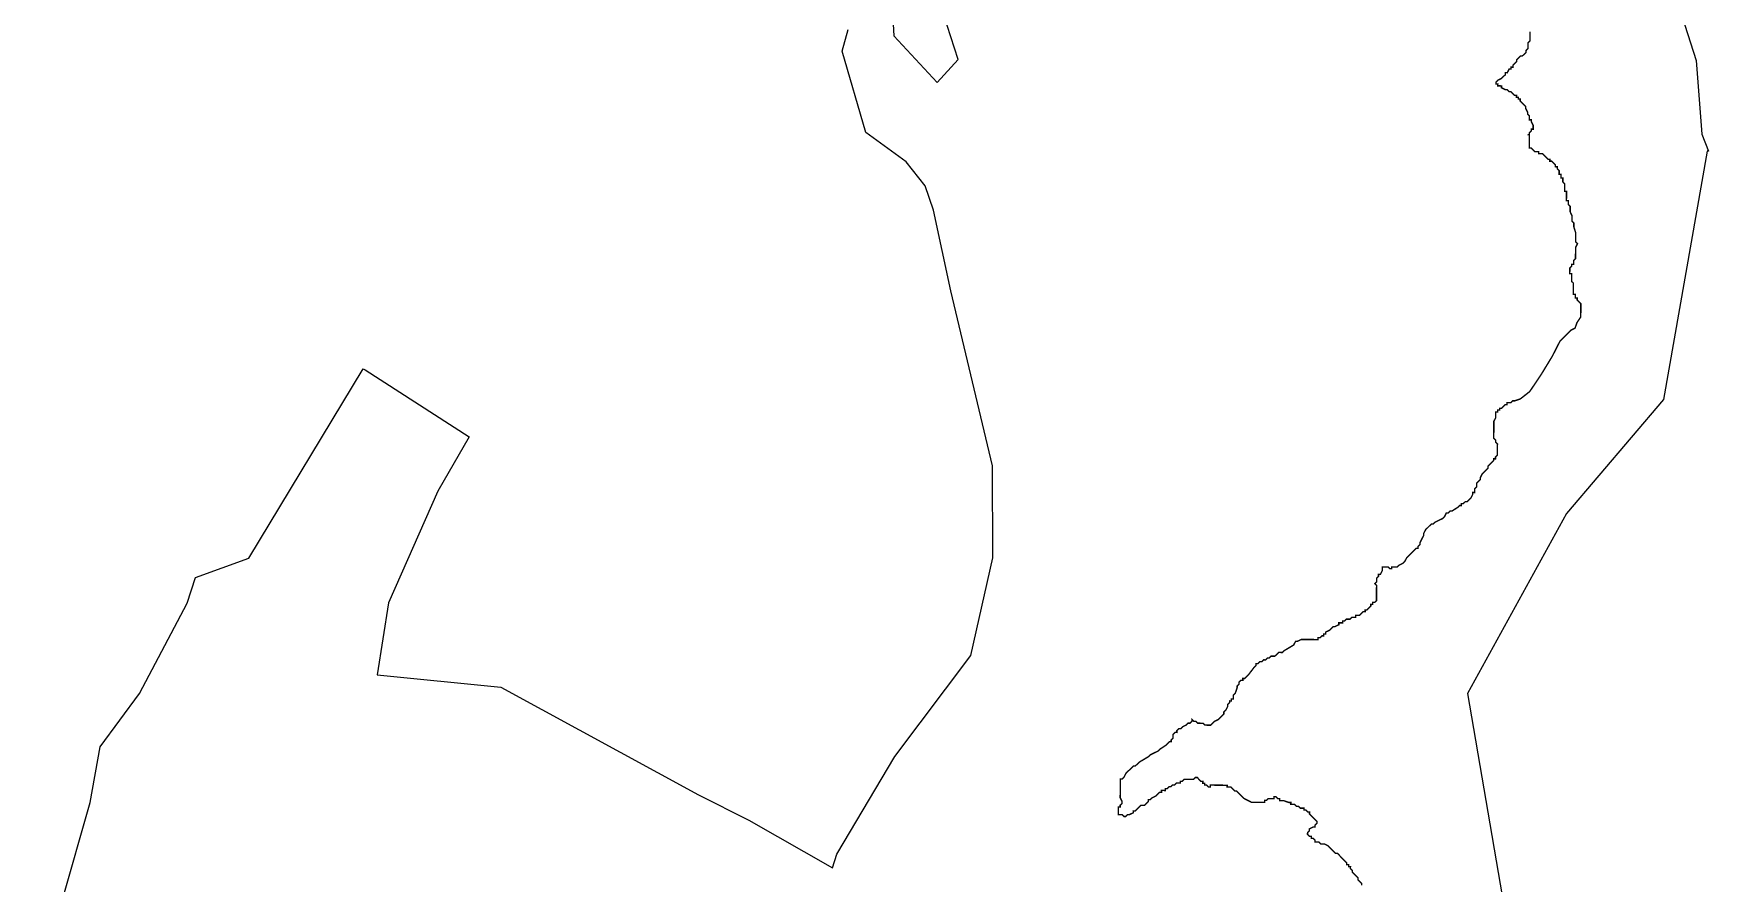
# Model space of a CAD drawing. Header units: metres. Extents: x 319662 to 323428, y 1852503 to 1859804.
# Drawn here: x 319787 to 323381, y 1856154 to 1857979 of the extents above; entities that cross this region are included whole.
import ezdxf

# ---------------------------------------------------------------- set-up
doc = ezdxf.new("R2010")
doc.units = ezdxf.units.M
doc.layers.add('HAZARDS LINE', color=1, linetype='Continuous')
doc.layers.add('village', color=3, linetype='Continuous')

msp = doc.modelspace()

# ---------------------------------------------------------------- linework, layer by layer
at = {"layer": 'HAZARDS LINE', "lineweight": 18}
msp.add_lwpolyline([(322998, 1857982.6, 3.02, 3.02, 0), (322997.9, 1857978.6, 3.02, 3.02, 0), (322997.9, 1857974.5, 3.02, 3.02, 0), (322997.9, 1857970.5, 3.02, 3.02, 0), (322997.9, 1857966.5, 3.02, 3.02, 0), (322997.8, 1857962.5, 3.02, 3.02, 0), (322993.8, 1857958.5, 3.02, 3.02, 0), (322993.8, 1857954.4, 3.02, 3.02, 0), (322993.7, 1857950.4, 3.02, 3.02, 0), (322993.7, 1857946.4, 3.02, 3.02, 0), (322989.7, 1857942.4, 3.02, 3.02, 0), (322989.6, 1857938.4, 3.02, 3.02, 0), (322985.6, 1857934.4, 3.02, 3.02, 0), (322981.5, 1857930.4, 3.02, 3.02, 0), (322977.5, 1857930.4, 3.02, 3.02, 0), (322973.5, 1857926.4, 3.02, 3.02, 0), (322969.4, 1857922.4, 3.02, 3.02, 0), (322969.4, 1857918.4, 3.02, 3.02, 0), (322965.3, 1857914.4, 3.02, 3.02, 0), (322961.3, 1857910.4, 3.02, 3.02, 0), (322961.3, 1857906.3, 3.02, 3.02, 0), (322957.2, 1857906.4, 3.02, 3.02, 0), (322957.2, 1857902.3, 3.02, 3.02, 0), (322953.2, 1857902.4, 3.02, 3.02, 0), (322949.1, 1857894.3, 3.02, 3.02, 0), (322945.1, 1857894.4, 3.02, 3.02, 0), (322945.1, 1857890.3, 3.02, 3.02, 0), (322941, 1857886.3, 3.02, 3.02, 0), (322937, 1857882.3, 3.02, 3.02, 0), (322928.9, 1857878.4, 3.02, 3.02, 0), (322924.9, 1857874.4, 3.02, 3.02, 0), (322924.8, 1857870.3, 3.02, 3.02, 0), (322928.9, 1857870.3, 3.02, 3.02, 0), (322928.8, 1857866.3, 3.02, 3.02, 0), (322932.9, 1857866.3, 3.02, 3.02, 0), (322936.9, 1857866.2, 3.02, 3.02, 0), (322936.9, 1857862.2, 3.02, 3.02, 0), (322944.9, 1857858.1, 3.02, 3.02, 0), (322948.9, 1857858.1, 3.02, 3.02, 0), (322952.9, 1857854.1, 3.02, 3.02, 0), (322956.9, 1857854, 3.02, 3.02, 0), (322960.9, 1857850, 3.02, 3.02, 0), (322964.9, 1857845.9, 3.02, 3.02, 0), (322969, 1857845.9, 3.02, 3.02, 0), (322968.9, 1857841.9, 3.02, 3.02, 0), (322973, 1857841.9, 3.02, 3.02, 0), (322972.9, 1857837.8, 3.02, 3.02, 0), (322976.9, 1857837.8, 3.02, 3.02, 0), (322976.9, 1857833.8, 3.02, 3.02, 0), (322980.9, 1857829.8, 3.02, 3.02, 0), (322984.9, 1857825.7, 3.02, 3.02, 0), (322988.9, 1857821.7, 3.02, 3.02, 0), (322988.9, 1857817.6, 3.02, 3.02, 0), (322992.9, 1857809.6, 3.02, 3.02, 0), (322992.8, 1857805.5, 3.02, 3.02, 0), (322996.8, 1857801.5, 3.02, 3.02, 0), (322996.8, 1857797.5, 3.02, 3.02, 0), (322996.8, 1857793.4, 3.02, 3.02, 0), (323000.8, 1857793.4, 3.02, 3.02, 0), (323000.8, 1857789.4, 3.02, 3.02, 0), (323004.8, 1857781.3, 3.02, 3.02, 0), (323004.7, 1857777.3, 3.02, 3.02, 0), (323004.7, 1857773.3, 3.02, 3.02, 0), (323000.7, 1857773.3, 3.02, 3.02, 0), (323000.7, 1857769.3, 3.02, 3.02, 0), (322996.6, 1857765.3, 3.02, 3.02, 0), (322996.6, 1857761.2, 3.02, 3.02, 0), (322992.6, 1857761.3, 3.02, 3.02, 0), (322996.6, 1857761.2, 3.02, 3.02, 0), (322996.6, 1857757.2, 3.02, 3.02, 0), (322996.5, 1857745.1, 3.02, 3.02, 0), (322996.5, 1857741.1, 3.02, 3.02, 0), (322996.5, 1857737.1, 3.02, 3.02, 0), (322996.4, 1857733.1, 3.02, 3.02, 0), (323000.5, 1857733, 3.02, 3.02, 0), (323004.5, 1857729, 3.02, 3.02, 0), (323008.5, 1857724.9, 3.02, 3.02, 0), (323012.5, 1857724.9, 3.02, 3.02, 0), (323016.5, 1857724.9, 3.02, 3.02, 0), (323016.5, 1857720.9, 3.02, 3.02, 0), (323020.5, 1857720.8, 3.02, 3.02, 0), (323024.5, 1857720.8, 3.02, 3.02, 0), (323028.5, 1857716.8, 3.02, 3.02, 0), (323032.5, 1857712.7, 3.02, 3.02, 0), (323036.5, 1857708.7, 3.02, 3.02, 0), (323040.5, 1857708.6, 3.02, 3.02, 0), (323040.5, 1857704.6, 3.02, 3.02, 0), (323044.5, 1857704.6, 3.02, 3.02, 0), (323048.5, 1857700.5, 3.02, 3.02, 0), (323052.5, 1857696.5, 3.02, 3.02, 0), (323052.5, 1857692.5, 3.02, 3.02, 0), (323056.5, 1857692.4, 3.02, 3.02, 0), (323056.5, 1857688.4, 3.02, 3.02, 0), (323060.5, 1857684.4, 3.02, 3.02, 0), (323060.5, 1857680.3, 3.02, 3.02, 0), (323060.5, 1857676.3, 3.02, 3.02, 0), (323064.5, 1857676.3, 3.02, 3.02, 0), (323064.5, 1857672.3, 3.02, 3.02, 0), (323064.4, 1857668.3, 3.02, 3.02, 0), (323068.5, 1857668.2, 3.02, 3.02, 0), (323068.4, 1857664.2, 3.02, 3.02, 0), (323068.4, 1857660.2, 3.02, 3.02, 0), (323072.4, 1857656.1, 3.02, 3.02, 0), (323072.4, 1857652.1, 3.02, 3.02, 0), (323072.4, 1857648.1, 3.02, 3.02, 0), (323072.3, 1857644.1, 3.02, 3.02, 0), (323072.3, 1857640, 3.02, 3.02, 0), (323076.3, 1857640, 3.02, 3.02, 0), (323076.3, 1857636, 3.02, 3.02, 0), (323076.3, 1857632, 3.02, 3.02, 0), (323076.3, 1857627.9, 3.02, 3.02, 0), (323076.2, 1857623.9, 3.02, 3.02, 0), (323076.2, 1857619.9, 3.02, 3.02, 0), (323080.2, 1857619.9, 3.02, 3.02, 0), (323080.2, 1857615.8, 3.02, 3.02, 0), (323080.2, 1857611.8, 3.02, 3.02, 0), (323084.2, 1857607.8, 3.02, 3.02, 0), (323084.2, 1857603.7, 3.02, 3.02, 0), (323084.1, 1857595.7, 3.02, 3.02, 0), (323088.1, 1857587.6, 3.02, 3.02, 0), (323088, 1857579.6, 3.02, 3.02, 0), (323088, 1857575.5, 3.02, 3.02, 0), (323092, 1857571.5, 3.02, 3.02, 0), (323092, 1857567.5, 3.02, 3.02, 0), (323092, 1857563.4, 3.02, 3.02, 0), (323095.9, 1857551.3, 3.02, 3.02, 0), (323095.9, 1857543.3, 3.02, 3.02, 0), (323095.8, 1857539.3, 3.02, 3.02, 0), (323095.8, 1857531.2, 3.02, 3.02, 0), (323099.8, 1857527.2, 3.02, 3.02, 0), (323095.7, 1857519.1, 3.02, 3.02, 0), (323095.7, 1857515.1, 3.02, 3.02, 0), (323095.7, 1857507.1, 3.02, 3.02, 0), (323095.6, 1857503, 3.02, 3.02, 0), (323095.6, 1857499, 3.02, 3.02, 0), (323095.6, 1857495, 3.02, 3.02, 0), (323091.5, 1857491, 3.02, 3.02, 0), (323091.5, 1857487, 3.02, 3.02, 0), (323091.5, 1857482.9, 3.02, 3.02, 0), (323087.5, 1857483, 3.02, 3.02, 0), (323087.4, 1857478.9, 3.02, 3.02, 0), (323083.4, 1857474.9, 3.02, 3.02, 0), (323083.4, 1857470.9, 3.02, 3.02, 0), (323083.3, 1857462.9, 3.02, 3.02, 0), (323087.3, 1857462.8, 3.02, 3.02, 0), (323087.3, 1857458.8, 3.02, 3.02, 0), (323087.3, 1857454.8, 3.02, 3.02, 0), (323087.3, 1857450.8, 3.02, 3.02, 0), (323087.2, 1857446.7, 3.02, 3.02, 0), (323091.2, 1857442.7, 3.02, 3.02, 0), (323091.2, 1857438.7, 3.02, 3.02, 0), (323091.2, 1857434.7, 3.02, 3.02, 0), (323091.2, 1857430.6, 3.02, 3.02, 0), (323091.1, 1857426.6, 3.02, 3.02, 0), (323091.1, 1857418.6, 3.02, 3.02, 0), (323095.1, 1857418.5, 3.02, 3.02, 0), (323095.1, 1857414.5, 3.02, 3.02, 0), (323095.1, 1857410.5, 3.02, 3.02, 0), (323099.1, 1857410.5, 3.02, 3.02, 0), (323099.1, 1857406.4, 3.02, 3.02, 0), (323107.1, 1857398.3, 3.02, 3.02, 0), (323107, 1857386.3, 3.02, 3.02, 0), (323106.9, 1857370.2, 3.02, 3.02, 0), (323098.8, 1857358.1, 3.02, 3.02, 0), (323094.7, 1857346.1, 3.02, 3.02, 0), (323086.6, 1857342.1, 3.02, 3.02, 0), (323078.5, 1857334.1, 3.02, 3.02, 0), (323062.3, 1857318.1, 3.02, 3.02, 0), (323046, 1857286, 3.02, 3.02, 0), (323021.6, 1857245.9, 3.02, 3.02, 0), (322997.3, 1857209.8, 3.02, 3.02, 0), (322977, 1857193.9, 3.02, 3.02, 0), (322964.9, 1857189.9, 3.02, 3.02, 0), (322960.9, 1857189.9, 3.02, 3.02, 0), (322956.9, 1857185.9, 3.02, 3.02, 0), (322952.8, 1857186, 3.02, 3.02, 0), (322948.8, 1857186, 3.02, 3.02, 0), (322948.8, 1857182, 3.02, 3.02, 0), (322944.8, 1857182, 3.02, 3.02, 0), (322940.7, 1857178, 3.02, 3.02, 0), (322936.7, 1857174, 3.02, 3.02, 0), (322932.7, 1857174, 3.02, 3.02, 0), (322932.6, 1857170, 3.02, 3.02, 0), (322928.6, 1857170, 3.02, 3.02, 0), (322928.6, 1857166, 3.02, 3.02, 0), (322924.6, 1857166, 3.02, 3.02, 0), (322924.5, 1857162, 3.02, 3.02, 0), (322924.5, 1857158, 3.02, 3.02, 0), (322924.5, 1857153.9, 3.02, 3.02, 0), (322920.4, 1857145.9, 3.02, 3.02, 0), (322920.4, 1857141.9, 3.02, 3.02, 0), (322920.3, 1857125.8, 3.02, 3.02, 0), (322920.3, 1857121.8, 3.02, 3.02, 0), (322920.2, 1857117.7, 3.02, 3.02, 0), (322920.2, 1857113.7, 3.02, 3.02, 0), (322920.2, 1857109.7, 3.02, 3.02, 0), (322924.2, 1857105.6, 3.02, 3.02, 0), (322924.2, 1857101.6, 3.02, 3.02, 0), (322928.2, 1857097.6, 3.02, 3.02, 0), (322928.1, 1857093.5, 3.02, 3.02, 0), (322928.1, 1857089.5, 3.02, 3.02, 0), (322928.1, 1857085.5, 3.02, 3.02, 0), (322928.1, 1857081.5, 3.02, 3.02, 0), (322928, 1857077.4, 3.02, 3.02, 0), (322928, 1857073.4, 3.02, 3.02, 0), (322924, 1857069.4, 3.02, 3.02, 0), (322923.9, 1857065.4, 3.02, 3.02, 0), (322919.9, 1857065.4, 3.02, 3.02, 0), (322919.9, 1857061.4, 3.02, 3.02, 0), (322907.7, 1857049.4, 3.02, 3.02, 0), (322907.7, 1857045.4, 3.02, 3.02, 0), (322903.7, 1857041.4, 3.02, 3.02, 0), (322899.6, 1857037.4, 3.02, 3.02, 0), (322895.6, 1857033.4, 3.02, 3.02, 0), (322891.5, 1857025.3, 3.02, 3.02, 0), (322891.5, 1857021.3, 3.02, 3.02, 0), (322887.4, 1857017.3, 3.02, 3.02, 0), (322883.4, 1857013.3, 3.02, 3.02, 0), (322883.4, 1857009.3, 3.02, 3.02, 0), (322883.3, 1857005.3, 3.02, 3.02, 0), (322879.3, 1857001.3, 3.02, 3.02, 0), (322879.3, 1856997.2, 3.02, 3.02, 0), (322879.2, 1856993.2, 3.02, 3.02, 0), (322875.2, 1856993.2, 3.02, 3.02, 0), (322875.2, 1856989.2, 3.02, 3.02, 0), (322871.1, 1856981.2, 3.02, 3.02, 0), (322867.1, 1856977.2, 3.02, 3.02, 0), (322863, 1856973.2, 3.02, 3.02, 0), (322859, 1856973.2, 3.02, 3.02, 0), (322854.9, 1856969.2, 3.02, 3.02, 0), (322850.9, 1856969.2, 3.02, 3.02, 0), (322850.9, 1856965.2, 3.02, 3.02, 0), (322846.9, 1856965.2, 3.02, 3.02, 0), (322842.8, 1856961.2, 3.02, 3.02, 0), (322830.7, 1856953.3, 3.02, 3.02, 0), (322826.7, 1856953.3, 3.02, 3.02, 0), (322822.6, 1856949.3, 3.02, 3.02, 0), (322818.6, 1856949.3, 3.02, 3.02, 0), (322814.5, 1856941.3, 3.02, 3.02, 0), (322810.5, 1856937.3, 3.02, 3.02, 0), (322802.4, 1856933.3, 3.02, 3.02, 0), (322794.3, 1856929.3, 3.02, 3.02, 0), (322790.3, 1856925.3, 3.02, 3.02, 0), (322786.3, 1856925.4, 3.02, 3.02, 0), (322782.2, 1856921.4, 3.02, 3.02, 0), (322778.2, 1856917.4, 3.02, 3.02, 0), (322774.1, 1856913.4, 3.02, 3.02, 0), (322770, 1856905.3, 3.02, 3.02, 0), (322770, 1856901.3, 3.02, 3.02, 0), (322761.9, 1856885.3, 3.02, 3.02, 0), (322761.9, 1856881.2, 3.02, 3.02, 0), (322757.8, 1856877.2, 3.02, 3.02, 0), (322757.8, 1856873.2, 3.02, 3.02, 0), (322753.8, 1856873.2, 3.02, 3.02, 0), (322749.7, 1856869.2, 3.02, 3.02, 0), (322745.7, 1856865.2, 3.02, 3.02, 0), (322737.6, 1856857.2, 3.02, 3.02, 0), (322733.5, 1856853.2, 3.02, 3.02, 0), (322729.4, 1856845.2, 3.02, 3.02, 0), (322725.4, 1856841.2, 3.02, 3.02, 0), (322717.3, 1856837.2, 3.02, 3.02, 0), (322713.3, 1856833.2, 3.02, 3.02, 0), (322709.2, 1856833.3, 3.02, 3.02, 0), (322705.2, 1856833.3, 3.02, 3.02, 0), (322701.2, 1856833.3, 3.02, 3.02, 0), (322701.2, 1856829.3, 3.02, 3.02, 0), (322697.2, 1856829.3, 3.02, 3.02, 0), (322693.2, 1856833.4, 3.02, 3.02, 0), (322689.1, 1856833.4, 3.02, 3.02, 0), (322685.1, 1856833.4, 3.02, 3.02, 0), (322681.1, 1856833.4, 3.02, 3.02, 0), (322681.1, 1856829.4, 3.02, 3.02, 0), (322681, 1856825.4, 3.02, 3.02, 0), (322677, 1856817.4, 3.02, 3.02, 0), (322672.9, 1856817.4, 3.02, 3.02, 0), (322672.9, 1856813.4, 3.02, 3.02, 0), (322668.9, 1856809.4, 3.02, 3.02, 0), (322668.8, 1856805.3, 3.02, 3.02, 0), (322668.8, 1856801.3, 3.02, 3.02, 0), (322664.8, 1856797.3, 3.02, 3.02, 0), (322668.8, 1856793.3, 3.02, 3.02, 0), (322668.7, 1856789.2, 3.02, 3.02, 0), (322668.7, 1856785.2, 3.02, 3.02, 0), (322668.7, 1856781.2, 3.02, 3.02, 0), (322668.7, 1856777.2, 3.02, 3.02, 0), (322668.6, 1856769.1, 3.02, 3.02, 0), (322668.6, 1856765.1, 3.02, 3.02, 0), (322668.6, 1856761.1, 3.02, 3.02, 0), (322664.5, 1856757.1, 3.02, 3.02, 0), (322660.5, 1856757.1, 3.02, 3.02, 0), (322660.5, 1856753.1, 3.02, 3.02, 0), (322656.4, 1856753.1, 3.02, 3.02, 0), (322656.4, 1856749.1, 3.02, 3.02, 0), (322652.4, 1856745.1, 3.02, 3.02, 0), (322648.3, 1856741.1, 3.02, 3.02, 0), (322644.3, 1856741.1, 3.02, 3.02, 0), (322644.3, 1856737.1, 3.02, 3.02, 0), (322640.2, 1856737.1, 3.02, 3.02, 0), (322636.2, 1856733.1, 3.02, 3.02, 0), (322632.2, 1856729.1, 3.02, 3.02, 0), (322628.1, 1856729.1, 3.02, 3.02, 0), (322624.1, 1856729.1, 3.02, 3.02, 0), (322624.1, 1856725.1, 3.02, 3.02, 0), (322620.1, 1856725.1, 3.02, 3.02, 0), (322616, 1856725.2, 3.02, 3.02, 0), (322612, 1856721.2, 3.02, 3.02, 0), (322608, 1856721.2, 3.02, 3.02, 0), (322603.9, 1856721.2, 3.02, 3.02, 0), (322599.9, 1856717.2, 3.02, 3.02, 0), (322595.9, 1856717.2, 3.02, 3.02, 0), (322595.8, 1856713.2, 3.02, 3.02, 0), (322591.8, 1856713.2, 3.02, 3.02, 0), (322587.8, 1856713.3, 3.02, 3.02, 0), (322587.8, 1856709.2, 3.02, 3.02, 0), (322579.7, 1856705.3, 3.02, 3.02, 0), (322575.7, 1856705.3, 3.02, 3.02, 0), (322567.6, 1856697.3, 3.02, 3.02, 0), (322559.5, 1856693.3, 3.02, 3.02, 0), (322559.5, 1856689.3, 3.02, 3.02, 0), (322555.5, 1856689.3, 3.02, 3.02, 0), (322555.4, 1856685.3, 3.02, 3.02, 0), (322551.4, 1856685.3, 3.02, 3.02, 0), (322547.4, 1856681.3, 3.02, 3.02, 0), (322543.3, 1856681.3, 3.02, 3.02, 0), (322543.3, 1856677.3, 3.02, 3.02, 0), (322539.3, 1856677.3, 3.02, 3.02, 0), (322535.3, 1856677.4, 3.02, 3.02, 0), (322519.2, 1856677.5, 3.02, 3.02, 0), (322515.1, 1856677.5, 3.02, 3.02, 0), (322511.1, 1856677.5, 3.02, 3.02, 0), (322507.1, 1856677.5, 3.02, 3.02, 0), (322499, 1856673.6, 3.02, 3.02, 0), (322495, 1856673.6, 3.02, 3.02, 0), (322490.9, 1856665.6, 3.02, 3.02, 0), (322470.7, 1856653.6, 3.02, 3.02, 0), (322466.7, 1856649.6, 3.02, 3.02, 0), (322458.6, 1856649.7, 3.02, 3.02, 0), (322454.6, 1856645.7, 3.02, 3.02, 0), (322450.5, 1856641.7, 3.02, 3.02, 0), (322442.5, 1856641.7, 3.02, 3.02, 0), (322438.4, 1856637.7, 3.02, 3.02, 0), (322434.4, 1856637.7, 3.02, 3.02, 0), (322430.4, 1856633.7, 3.02, 3.02, 0), (322426.3, 1856633.8, 3.02, 3.02, 0), (322422.3, 1856629.8, 3.02, 3.02, 0), (322418.3, 1856629.8, 3.02, 3.02, 0), (322414.2, 1856625.8, 3.02, 3.02, 0), (322410.2, 1856625.8, 3.02, 3.02, 0), (322410.2, 1856621.8, 3.02, 3.02, 0), (322406.1, 1856617.8, 3.02, 3.02, 0), (322394, 1856601.8, 3.02, 3.02, 0), (322389.9, 1856597.8, 3.02, 3.02, 0), (322385.9, 1856593.8, 3.02, 3.02, 0), (322381.8, 1856593.8, 3.02, 3.02, 0), (322381.8, 1856589.8, 3.02, 3.02, 0), (322377.8, 1856589.8, 3.02, 3.02, 0), (322373.7, 1856585.8, 3.02, 3.02, 0), (322373.7, 1856581.8, 3.02, 3.02, 0), (322369.7, 1856577.8, 3.02, 3.02, 0), (322369.6, 1856573.7, 3.02, 3.02, 0), (322365.5, 1856561.7, 3.02, 3.02, 0), (322361.5, 1856557.7, 3.02, 3.02, 0), (322361.4, 1856549.6, 3.02, 3.02, 0), (322357.4, 1856549.7, 3.02, 3.02, 0), (322357.4, 1856545.6, 3.02, 3.02, 0), (322353.4, 1856545.7, 3.02, 3.02, 0), (322353.3, 1856541.6, 3.02, 3.02, 0), (322349.3, 1856537.6, 3.02, 3.02, 0), (322349.3, 1856533.6, 3.02, 3.02, 0), (322345.2, 1856525.6, 3.02, 3.02, 0), (322341.1, 1856521.6, 3.02, 3.02, 0), (322341.1, 1856517.6, 3.02, 3.02, 0), (322337.1, 1856513.6, 3.02, 3.02, 0), (322333, 1856509.6, 3.02, 3.02, 0), (322329, 1856505.6, 3.02, 3.02, 0), (322320.9, 1856501.6, 3.02, 3.02, 0), (322316.9, 1856497.6, 3.02, 3.02, 0), (322312.8, 1856493.6, 3.02, 3.02, 0), (322308.8, 1856493.6, 3.02, 3.02, 0), (322304.8, 1856493.6, 3.02, 3.02, 0), (322300.7, 1856493.7, 3.02, 3.02, 0), (322296.7, 1856497.7, 3.02, 3.02, 0), (322292.7, 1856497.7, 3.02, 3.02, 0), (322288.7, 1856497.8, 3.02, 3.02, 0), (322284.7, 1856497.8, 3.02, 3.02, 0), (322280.7, 1856501.8, 3.02, 3.02, 0), (322276.6, 1856501.9, 3.02, 3.02, 0), (322272.6, 1856505.9, 3.02, 3.02, 0), (322272.6, 1856501.9, 3.02, 3.02, 0), (322268.6, 1856497.9, 3.02, 3.02, 0), (322264.5, 1856497.9, 3.02, 3.02, 0), (322260.5, 1856493.9, 3.02, 3.02, 0), (322252.4, 1856489.9, 3.02, 3.02, 0), (322248.4, 1856485.9, 3.02, 3.02, 0), (322244.4, 1856486, 3.02, 3.02, 0), (322240.3, 1856482, 3.02, 3.02, 0), (322240.3, 1856477.9, 3.02, 3.02, 0), (322236.3, 1856478, 3.02, 3.02, 0), (322232.2, 1856474, 3.02, 3.02, 0), (322232.2, 1856469.9, 3.02, 3.02, 0), (322232.2, 1856465.9, 3.02, 3.02, 0), (322228.1, 1856461.9, 3.02, 3.02, 0), (322228.1, 1856457.9, 3.02, 3.02, 0), (322224.1, 1856457.9, 3.02, 3.02, 0), (322220, 1856453.9, 3.02, 3.02, 0), (322216, 1856449.9, 3.02, 3.02, 0), (322203.8, 1856441.9, 3.02, 3.02, 0), (322199.8, 1856437.9, 3.02, 3.02, 0), (322183.6, 1856430, 3.02, 3.02, 0), (322179.6, 1856426, 3.02, 3.02, 0), (322159.4, 1856414, 3.02, 3.02, 0), (322155.4, 1856410, 3.02, 3.02, 0), (322151.3, 1856406, 3.02, 3.02, 0), (322147.3, 1856406.1, 3.02, 3.02, 0), (322139.2, 1856398.1, 3.02, 3.02, 0), (322135.1, 1856394.1, 3.02, 3.02, 0), (322131.1, 1856390.1, 3.02, 3.02, 0), (322127, 1856382, 3.02, 3.02, 0), (322123, 1856378, 3.02, 3.02, 0), (322118.9, 1856378.1, 3.02, 3.02, 0), (322118.9, 1856374, 3.02, 3.02, 0), (322118.9, 1856366, 3.02, 3.02, 0), (322118.8, 1856357.9, 3.02, 3.02, 0), (322118.8, 1856349.9, 3.02, 3.02, 0), (322118.8, 1856345.9, 3.02, 3.02, 0), (322118.7, 1856341.8, 3.02, 3.02, 0), (322118.7, 1856337.8, 3.02, 3.02, 0), (322122.7, 1856329.7, 3.02, 3.02, 0), (322122.7, 1856325.7, 3.02, 3.02, 0), (322118.6, 1856321.7, 3.02, 3.02, 0), (322118.6, 1856317.7, 3.02, 3.02, 0), (322114.6, 1856317.7, 3.02, 3.02, 0), (322114.5, 1856313.7, 3.02, 3.02, 0), (322114.5, 1856309.7, 3.02, 3.02, 0), (322114.5, 1856305.6, 3.02, 3.02, 0), (322114.5, 1856301.6, 3.02, 3.02, 0), (322118.5, 1856301.6, 3.02, 3.02, 0), (322122.5, 1856301.6, 3.02, 3.02, 0), (322126.5, 1856297.5, 3.02, 3.02, 0), (322130.5, 1856297.5, 3.02, 3.02, 0), (322134.6, 1856301.5, 3.02, 3.02, 0), (322138.6, 1856301.5, 3.02, 3.02, 0), (322146.7, 1856305.4, 3.02, 3.02, 0), (322146.7, 1856309.5, 3.02, 3.02, 0), (322150.7, 1856309.4, 3.02, 3.02, 0), (322154.8, 1856313.4, 3.02, 3.02, 0), (322158.8, 1856317.4, 3.02, 3.02, 0), (322162.9, 1856321.4, 3.02, 3.02, 0), (322166.9, 1856321.4, 3.02, 3.02, 0), (322170.9, 1856321.4, 3.02, 3.02, 0), (322175, 1856325.4, 3.02, 3.02, 0), (322179, 1856329.4, 3.02, 3.02, 0), (322179, 1856333.4, 3.02, 3.02, 0), (322183.1, 1856333.4, 3.02, 3.02, 0), (322187.1, 1856337.4, 3.02, 3.02, 0), (322195.2, 1856341.4, 3.02, 3.02, 0), (322199.2, 1856345.4, 3.02, 3.02, 0), (322203.3, 1856349.4, 3.02, 3.02, 0), (322207.3, 1856349.3, 3.02, 3.02, 0), (322207.3, 1856353.4, 3.02, 3.02, 0), (322215.4, 1856353.3, 3.02, 3.02, 0), (322215.4, 1856357.3, 3.02, 3.02, 0), (322219.4, 1856357.3, 3.02, 3.02, 0), (322223.5, 1856361.3, 3.02, 3.02, 0), (322227.5, 1856361.3, 3.02, 3.02, 0), (322231.5, 1856365.3, 3.02, 3.02, 0), (322235.6, 1856365.3, 3.02, 3.02, 0), (322239.6, 1856369.3, 3.02, 3.02, 0), (322243.6, 1856369.2, 3.02, 3.02, 0), (322247.7, 1856369.2, 3.02, 3.02, 0), (322247.7, 1856373.2, 3.02, 3.02, 0), (322251.7, 1856373.2, 3.02, 3.02, 0), (322255.8, 1856377.2, 3.02, 3.02, 0), (322259.8, 1856377.2, 3.02, 3.02, 0), (322263.8, 1856377.2, 3.02, 3.02, 0), (322267.8, 1856377.1, 3.02, 3.02, 0), (322271.9, 1856377.1, 3.02, 3.02, 0), (322275.9, 1856377.1, 3.02, 3.02, 0), (322279.9, 1856381.1, 3.02, 3.02, 0), (322284, 1856381.1, 3.02, 3.02, 0), (322288, 1856377, 3.02, 3.02, 0), (322292, 1856373, 3.02, 3.02, 0), (322296, 1856372.9, 3.02, 3.02, 0), (322296, 1856368.9, 3.02, 3.02, 0), (322300, 1856368.9, 3.02, 3.02, 0), (322300, 1856364.9, 3.02, 3.02, 0), (322304, 1856364.9, 3.02, 3.02, 0), (322308, 1856360.8, 3.02, 3.02, 0), (322312, 1856360.8, 3.02, 3.02, 0), (322312, 1856364.8, 3.02, 3.02, 0), (322316, 1856364.8, 3.02, 3.02, 0), (322320.1, 1856364.8, 3.02, 3.02, 0), (322324.1, 1856364.7, 3.02, 3.02, 0), (322328.1, 1856364.7, 3.02, 3.02, 0), (322332.1, 1856364.7, 3.02, 3.02, 0), (322336.2, 1856364.7, 3.02, 3.02, 0), (322340.2, 1856364.6, 3.02, 3.02, 0), (322344.2, 1856364.6, 3.02, 3.02, 0), (322348.2, 1856364.6, 3.02, 3.02, 0), (322348.2, 1856360.6, 3.02, 3.02, 0), (322352.2, 1856360.5, 3.02, 3.02, 0), (322356.3, 1856360.5, 3.02, 3.02, 0), (322360.3, 1856356.5, 3.02, 3.02, 0), (322364.3, 1856352.4, 3.02, 3.02, 0), (322368.3, 1856352.4, 3.02, 3.02, 0), (322372.3, 1856348.3, 3.02, 3.02, 0), (322380.3, 1856340.2, 3.02, 3.02, 0), (322384.3, 1856336.2, 3.02, 3.02, 0), (322392.3, 1856332.1, 3.02, 3.02, 0), (322400.3, 1856328, 3.02, 3.02, 0), (322404.4, 1856328, 3.02, 3.02, 0), (322408.4, 1856328, 3.02, 3.02, 0), (322412.4, 1856328, 3.02, 3.02, 0), (322420.4, 1856327.9, 3.02, 3.02, 0), (322424.5, 1856327.9, 3.02, 3.02, 0), (322428.5, 1856327.9, 3.02, 3.02, 0), (322428.5, 1856331.9, 3.02, 3.02, 0), (322432.5, 1856331.9, 3.02, 3.02, 0), (322436.6, 1856335.9, 3.02, 3.02, 0), (322440.6, 1856335.8, 3.02, 3.02, 0), (322448.7, 1856335.8, 3.02, 3.02, 0), (322448.7, 1856339.8, 3.02, 3.02, 0), (322452.7, 1856339.8, 3.02, 3.02, 0), (322456.7, 1856335.7, 3.02, 3.02, 0), (322460.7, 1856335.7, 3.02, 3.02, 0), (322460.7, 1856331.7, 3.02, 3.02, 0), (322464.7, 1856331.7, 3.02, 3.02, 0), (322468.8, 1856331.6, 3.02, 3.02, 0), (322480.8, 1856327.5, 3.02, 3.02, 0), (322484.8, 1856327.5, 3.02, 3.02, 0), (322484.8, 1856323.5, 3.02, 3.02, 0), (322488.8, 1856323.5, 3.02, 3.02, 0), (322492.9, 1856323.5, 3.02, 3.02, 0), (322496.9, 1856319.4, 3.02, 3.02, 0), (322500.9, 1856319.4, 3.02, 3.02, 0), (322504.9, 1856315.3, 3.02, 3.02, 0), (322508.9, 1856315.3, 3.02, 3.02, 0), (322512.9, 1856315.3, 3.02, 3.02, 0), (322512.9, 1856311.3, 3.02, 3.02, 0), (322516.9, 1856311.2, 3.02, 3.02, 0), (322520.9, 1856307.2, 3.02, 3.02, 0), (322524.9, 1856307.2, 3.02, 3.02, 0), (322524.9, 1856303.1, 3.02, 3.02, 0), (322532.9, 1856295, 3.02, 3.02, 0), (322540.9, 1856286.9, 3.02, 3.02, 0), (322540.9, 1856282.9, 3.02, 3.02, 0), (322536.8, 1856278.9, 3.02, 3.02, 0), (322536.8, 1856274.9, 3.02, 3.02, 0), (322532.8, 1856274.9, 3.02, 3.02, 0), (322524.7, 1856270.9, 3.02, 3.02, 0), (322524.7, 1856266.9, 3.02, 3.02, 0), (322520.7, 1856262.9, 3.02, 3.02, 0), (322520.6, 1856258.9, 3.02, 3.02, 0), (322524.6, 1856254.8, 3.02, 3.02, 0), (322528.7, 1856254.8, 3.02, 3.02, 0), (322528.6, 1856250.8, 3.02, 3.02, 0), (322532.7, 1856250.8, 3.02, 3.02, 0), (322536.7, 1856246.7, 3.02, 3.02, 0), (322536.6, 1856242.7, 3.02, 3.02, 0), (322540.7, 1856242.7, 3.02, 3.02, 0), (322544.7, 1856242.6, 3.02, 3.02, 0), (322548.7, 1856238.6, 3.02, 3.02, 0), (322552.7, 1856238.6, 3.02, 3.02, 0), (322556.7, 1856238.5, 3.02, 3.02, 0), (322564.7, 1856234.5, 3.02, 3.02, 0), (322576.7, 1856222.3, 3.02, 3.02, 0), (322580.7, 1856218.3, 3.02, 3.02, 0), (322584.8, 1856218.2, 3.02, 3.02, 0), (322592.8, 1856210.1, 3.02, 3.02, 0), (322596.8, 1856206.1, 3.02, 3.02, 0), (322600.8, 1856202, 3.02, 3.02, 0), (322604.8, 1856198, 3.02, 3.02, 0), (322604.7, 1856194, 3.02, 3.02, 0), (322608.8, 1856194, 3.02, 3.02, 0), (322608.7, 1856189.9, 3.02, 3.02, 0), (322612.8, 1856189.9, 3.02, 3.02, 0), (322612.7, 1856185.9, 3.02, 3.02, 0), (322616.7, 1856181.8, 3.02, 3.02, 0), (322616.7, 1856177.8, 3.02, 3.02, 0), (322620.7, 1856173.8, 3.02, 3.02, 0), (322628.7, 1856165.7, 3.02, 3.02, 0), (322628.7, 1856161.6, 3.02, 3.02, 0), (322632.7, 1856157.6, 3.02, 3.02, 0), (322636.7, 1856153.5, 3.02, 3.02, 0), (322636.7, 1856149.5, 3.02, 3.02, 0)], format="xyseb", dxfattribs=at)
at = {"layer": 'village', "color": 3}
for points in [[(323256.4, 1858227.2, 0), (323354.5, 1857921, 0), (323366.5, 1857762.3, 0), (323380.9, 1857725.7, 0), (323378.3, 1857725.7, 0), (323284.6, 1857193, 0), (323076, 1856948.2, 0), (322864.2, 1856561.2, 0), (323043.3, 1855513.1, 0)], [(321629.4, 1858036.1, 0), (321633.3, 1857973.5, 0), (321725.8, 1857873.3, 0), (321771.2, 1857923, 0), (321739.5, 1858020, 0)], [(319787.2, 1855900.7, 0), (319908.5, 1856327.2, 0), (319930.6, 1856447.3, 0), (320014.9, 1856561.3, 0), (320117.2, 1856755.4, 0), (320134.9, 1856810.6, 0), (320248.9, 1856852, 0), (320494.7, 1857258.7, 0), (320498.5, 1857256.2, 0), (320721.7, 1857112.6, 0), (320654.9, 1856995.8, 0), (320548.8, 1856756, 0), (320524.9, 1856601.6, 0), (320789.7, 1856574.8, 0), (321214.3, 1856343.9, 0), (321322.2, 1856289.2, 0), (321501.8, 1856187.2, 0), (321510.6, 1856216.7, 0), (321635.5, 1856426.1, 0), (321798, 1856643, 0), (321845.6, 1856853, 0), (321844.6, 1857050.3, 0), (321755.5, 1857426.5, 0), (321718.5, 1857599.7, 0), (321700.5, 1857651.5, 0), (321659.2, 1857703.2, 0), (321573, 1857766.1, 0), (321522, 1857941, 0), (321535, 1857987.5, 0)]]:
    msp.add_polyline3d(points, dxfattribs=at)

doc.saveas('drawing.dxf')
